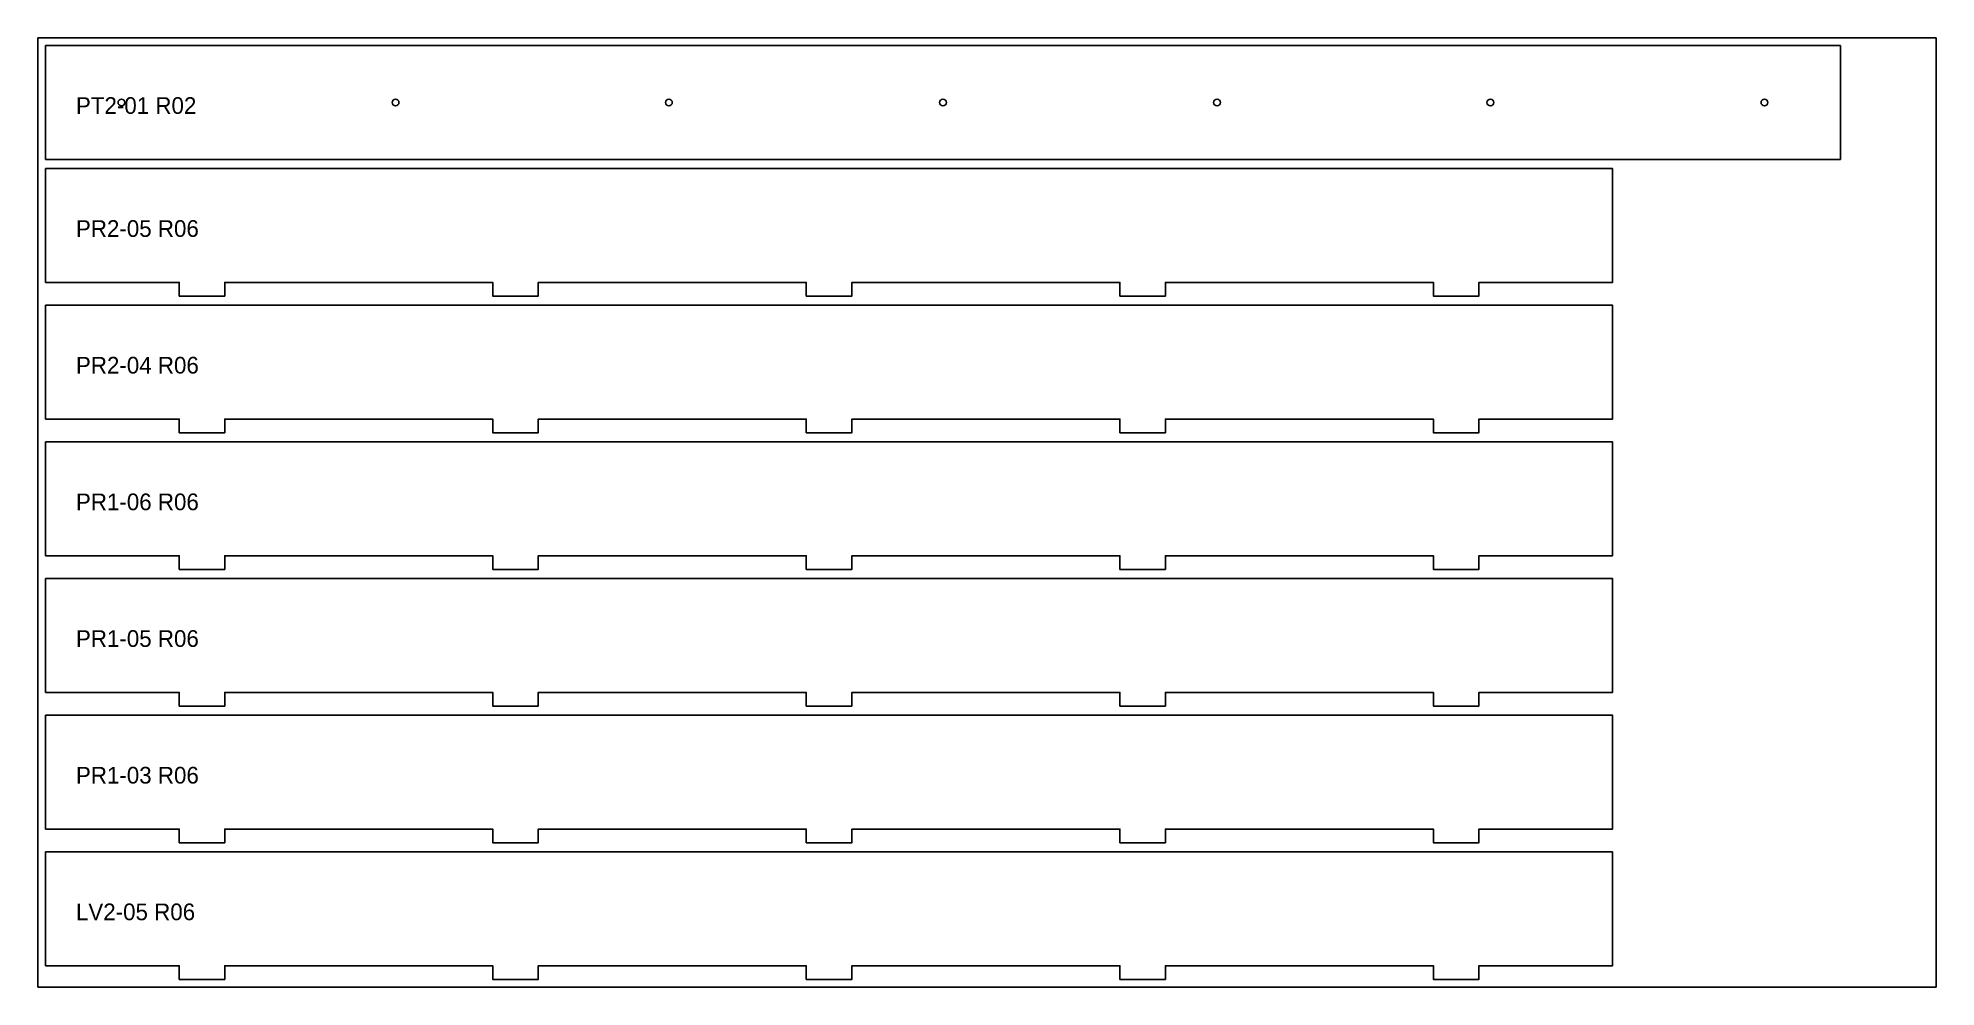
# Model space of a CAD drawing. Header units: millimetres. Extents: x 0 to 2500, y 0 to 1250.
import ezdxf

# ---------------------------------------------------------------- set-up
doc = ezdxf.new("R2010")
doc.units = ezdxf.units.MM
for name, color, linetype in [('CUT_OUTER', 1, 'CONTINUOUS'), ('DRILL_D9', 3, 'CONTINUOUS'), ('ENGRAVE', 2, 'CONTINUOUS'), ('SHEET', 8, 'CONTINUOUS')]:
    doc.layers.add(name, color=color, linetype=linetype)

msp = doc.modelspace()

# ---------------------------------------------------------------- linework, layer by layer
at = {"layer": 'CUT_OUTER'}
for points in [[(10, 1090), (2374, 1090), (2374, 1240), (10, 1240)], [(10, 928), (186, 928), (186, 910), (246, 910), (246, 928), (599, 928), (599, 910), (659, 910), (659, 928), (1012, 928), (1012, 910), (1072, 910), (1072, 928), (1425, 928), (1425, 910), (1485, 910), (1485, 928), (1838, 928), (1838, 910), (1898, 910), (1898, 928), (2074, 928), (2074, 1078), (10, 1078)], [(10, 748), (186, 748), (186, 730), (246, 730), (246, 748), (599, 748), (599, 730), (659, 730), (659, 748), (1012, 748), (1012, 730), (1072, 730), (1072, 748), (1425, 748), (1425, 730), (1485, 730), (1485, 748), (1838, 748), (1838, 730), (1898, 730), (1898, 748), (2074, 748), (2074, 898), (10, 898)], [(10, 568), (186, 568), (186, 550), (246, 550), (246, 568), (599, 568), (599, 550), (659, 550), (659, 568), (1012, 568), (1012, 550), (1072, 550), (1072, 568), (1425, 568), (1425, 550), (1485, 550), (1485, 568), (1838, 568), (1838, 550), (1898, 550), (1898, 568), (2074, 568), (2074, 718), (10, 718)], [(10, 388), (186, 388), (186, 370), (246, 370), (246, 388), (599, 388), (599, 370), (659, 370), (659, 388), (1012, 388), (1012, 370), (1072, 370), (1072, 388), (1425, 388), (1425, 370), (1485, 370), (1485, 388), (1838, 388), (1838, 370), (1898, 370), (1898, 388), (2074, 388), (2074, 538), (10, 538)], [(10, 208), (186, 208), (186, 190), (246, 190), (246, 208), (599, 208), (599, 190), (659, 190), (659, 208), (1012, 208), (1012, 190), (1072, 190), (1072, 208), (1425, 208), (1425, 190), (1485, 190), (1485, 208), (1838, 208), (1838, 190), (1898, 190), (1898, 208), (2074, 208), (2074, 358), (10, 358)], [(10, 28), (186, 28), (186, 10), (246, 10), (246, 28), (599, 28), (599, 10), (659, 10), (659, 28), (1012, 28), (1012, 10), (1072, 10), (1072, 28), (1425, 28), (1425, 10), (1485, 10), (1485, 28), (1838, 28), (1838, 10), (1898, 10), (1898, 28), (2074, 28), (2074, 178), (10, 178)]]:
    msp.add_lwpolyline(points, close=True, dxfattribs=at)
at = {"layer": 'DRILL_D9'}
for centre in [(110, 1165), (471, 1165), (831, 1165), (1192, 1165), (1553, 1165), (1913, 1165), (2274, 1165)]:
    msp.add_circle(centre, 4.5, dxfattribs=at)
at = {"layer": 'SHEET'}
msp.add_lwpolyline([(0, 0), (2500, 0), (2500, 1250), (0, 1250)], close=True, dxfattribs=at)

# ---------------------------------------------------------------- texts
at = {"layer": 'ENGRAVE'}
for s, p in [('PT2-01 R02', (50, 1150)), ('PR2-05 R06', (50, 988)), ('PR2-04 R06', (50, 808)), ('PR1-06 R06', (50, 628)), ('PR1-05 R06', (50, 448)), ('PR1-03 R06', (50, 268)), ('LV2-05 R06', (50, 88))]:
    msp.add_text(s, height=22, dxfattribs=at).set_placement(p)

doc.saveas('drawing.dxf')
